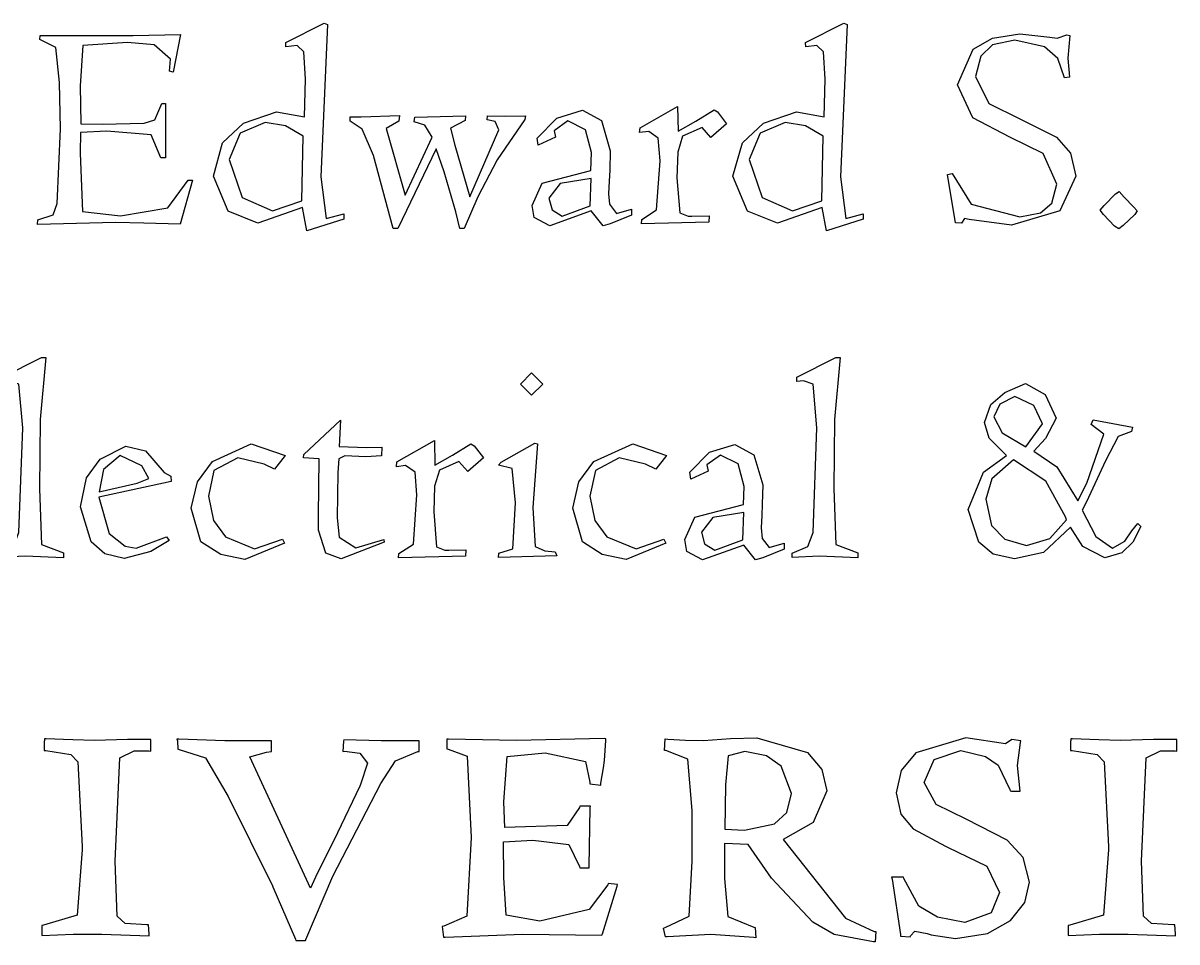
# Model space of a CAD drawing. Extents: x 0.2 to 80.8, y 0.5 to 18.5.
# Drawn here: x 17.62 to 35.84, y 3.62 to 18.13 of the extents above; entities that cross this region are included whole.
import ezdxf

# ---------------------------------------------------------------- set-up
doc = ezdxf.new("R2010")
doc.units = 0

msp = doc.modelspace()

# ---------------------------------------------------------------- linework, layer by layer
at = {"layer": 'Layer 1', "color": 7}
for points in [[(21.619077, 16.725903), (22.059608, 16.651555), (22.073895, 17.243427), (22.048925, 17.675987), (21.942397, 17.77815), (21.768037, 17.755395), (21.765127, 17.823922), (22.371551, 18.130045), (22.42579, 18.107291), (22.317047, 15.702231), (22.402772, 15.044478), (22.680055, 15.118826), (22.680055, 15.033101), (22.096649, 14.847099), (22.028122, 15.215928), (21.324596, 14.969866), (20.852679, 15.161093), (20.62107, 15.710698), (20.767744, 16.239682), (21.097551, 16.547508), (21.619077, 16.725903), (21.619077, 16.725903)], [(29.829881, 16.725903), (30.270412, 16.651555), (30.284699, 17.243427), (30.259729, 17.675987), (30.153202, 17.77815), (29.978841, 17.755395), (29.973021, 17.823922), (30.579445, 18.130045), (30.633684, 18.107291), (30.524941, 15.702231), (30.610666, 15.044478), (30.887949, 15.118826), (30.887949, 15.033101), (30.304543, 14.847099), (30.236016, 15.215928), (29.53249, 14.969866), (29.060573, 15.161093), (28.828964, 15.710698), (28.978809, 16.239682), (29.309976, 16.547508), (29.829881, 16.725903), (29.829881, 16.725903)], [(19.86595, 15.999623), (19.788692, 15.999623), (19.639665, 16.36359), (18.93938, 16.422955), (18.524779, 16.400201), (18.516312, 16.077145), (18.556264, 15.156132), (19.153957, 15.087605), (19.90405, 15.212356), (20.220756, 15.648256), (20.289283, 15.648256), (20.097725, 14.956107), (19.522786, 14.970395), (19.076699, 14.978861), (17.841096, 14.947376), (17.846917, 15.024634), (18.08997, 15.099313), (18.15304, 15.279163), (18.204633, 16.460262), (18.190081, 17.189188), (18.13432, 17.746499), (17.881313, 17.872606), (17.887134, 17.932666), (19.354246, 17.932666), (20.100635, 17.949864), (19.986335, 17.352171), (19.926275, 17.369369), (19.943473, 17.560927), (19.684644, 17.78655), (19.262701, 17.821277), (18.559175, 17.775504), (18.519223, 17.137859), (18.525043, 16.540166), (18.862387, 16.534345), (19.528871, 16.551543), (19.698667, 16.603037), (19.806154, 16.860311), (19.866215, 16.860311), (19.86595, 15.999623), (19.86595, 15.999623)], [(34.065326, 17.263536), (33.960919, 17.572912), (33.749579, 17.75437), (33.281631, 17.861229), (32.930852, 17.784268), (32.744726, 17.608089), (32.658273, 17.28629), (32.869543, 16.857698), (33.3618, 16.619805), (33.940972, 16.327408), (34.158922, 16.075355), (34.245507, 15.713344), (33.993822, 15.165657), (33.227391, 14.93547), (32.558261, 15.029926), (32.483913, 15.044213), (32.43814, 14.966955), (32.343684, 14.972776), (32.217743, 15.739273), (32.292091, 15.756471), (32.592392, 15.267521), (33.358889, 15.067232), (33.687468, 15.132286), (33.866876, 15.286791), (33.945205, 15.587667), (33.728181, 16.069241), (33.204373, 16.325589), (32.615179, 16.631612), (32.377815, 17.152146), (32.62057, 17.717295), (32.926767, 17.893309), (33.358625, 17.958595), (33.833287, 17.907001), (33.950497, 17.889804), (34.105013, 17.944043), (34.150786, 17.935576), (34.119301, 17.575214), (34.142055, 17.274913), (34.065326, 17.263536), (34.065326, 17.263536)], [(27.953723, 16.811628), (27.96219, 16.422691), (28.239473, 16.582764), (28.531308, 16.760034), (28.582901, 16.728549), (28.728687, 16.536991), (28.479979, 16.322414), (28.33975, 16.482487), (28.033627, 16.342258), (27.956369, 16.09355), (27.942081, 15.684504), (27.987854, 15.132584), (28.119352, 15.08099), (28.179412, 15.08099), (28.451139, 15.086811), (28.445318, 14.986799), (27.38434, 14.958224), (27.390161, 15.026751), (27.621076, 15.178357), (27.676176, 15.956231), (27.648659, 16.312922), (27.498905, 16.416605), (27.35312, 16.399408), (27.361586, 16.473755), (27.953723, 16.811628), (27.953723, 16.811628)], [(24.799365, 15.384732), (24.584788, 14.884141), (24.516261, 14.884141), (24.45038, 15.147136), (24.264378, 15.779225), (24.141347, 16.145408), (23.534922, 14.884141), (23.460575, 14.884141), (23.151806, 16.036664), (22.973742, 16.45669), (22.782978, 16.583028), (22.782978, 16.648645), (22.957338, 16.648645), (23.563762, 16.671399), (23.549474, 16.579853), (23.349185, 16.465553), (23.649487, 15.410132), (24.078376, 16.325324), (23.958983, 16.516915), (23.792362, 16.571386), (23.800828, 16.645734), (24.601721, 16.662932), (24.5959, 16.588584), (24.367036, 16.471374), (24.432917, 16.199647), (24.670248, 15.384467), (25.130623, 16.445445), (25.069868, 16.576281), (24.944621, 16.599961), (24.950441, 16.665843), (25.236456, 16.657376), (25.551045, 16.665843), (25.542843, 16.605782), (25.102312, 15.968137), (24.799365, 15.384732), (24.799365, 15.384732)], [(25.751599, 16.202558), (25.734401, 16.311301), (26.04899, 16.629198), (26.449304, 16.751832), (26.749606, 16.588849), (26.889835, 16.111277), (26.881368, 15.805154), (26.872902, 15.630794), (26.864435, 15.433415), (26.880178, 15.267224), (26.990376, 15.124647), (27.227707, 15.190528), (27.227707, 15.096072), (26.890364, 14.958753), (26.776064, 14.927268), (26.590062, 15.161688), (25.93813, 14.927268), (25.690414, 15.060915), (25.655026, 15.250324), (25.815099, 15.602219), (26.584506, 15.802508), (26.592973, 16.085612), (26.501427, 16.445974), (26.218323, 16.583293), (26.003746, 16.428776), (26.026501, 16.328764), (25.751599, 16.202558), (25.751599, 16.202558)], [(22.039499, 16.342787), (21.759901, 16.506927), (21.441806, 16.557364), (21.046817, 16.391172), (20.872688, 15.973958), (21.073904, 15.37266), (21.556106, 15.161688), (22.019391, 15.324671), (22.039499, 16.342787), (22.039499, 16.342787)], [(30.252949, 16.342787), (29.973351, 16.506927), (29.655256, 16.557364), (29.260267, 16.391172), (29.086138, 15.973958), (29.287354, 15.37266), (29.769556, 15.161688), (30.232841, 15.324671), (30.252949, 16.342787), (30.252949, 16.342787)], [(26.129159, 15.078609), (26.575246, 15.241592), (26.589533, 15.673392), (26.098401, 15.5962), (25.920403, 15.364623), (25.971103, 15.177662), (26.129159, 15.078609), (26.129159, 15.078609)], [(34.694504, 15.247413), (34.868864, 15.433415), (34.928925, 15.470721), (35.006183, 15.379175), (35.157789, 15.227569), (35.212029, 15.161688), (35.174722, 15.107449), (34.991631, 14.930178), (34.92575, 14.878584), (34.857223, 14.924357), (34.682863, 15.107449), (34.631269, 15.17333), (34.694504, 15.247413), (34.694504, 15.247413)], [(17.875492, 10.771727), (17.906977, 9.893841), (18.253052, 9.762343), (18.253052, 9.685085), (17.646628, 9.707839), (17.217739, 9.690641), (17.217739, 9.756522), (17.462908, 9.860933), (17.549526, 10.085399), (17.609586, 11.735603), (17.549526, 12.424842), (17.395009, 12.479081), (17.292087, 12.470615), (17.292087, 12.539142), (17.906977, 12.84791), (17.975504, 12.84791), (17.883959, 11.866836), (17.875492, 10.771727), (17.875492, 10.771727)], [(30.421753, 10.771727), (30.453239, 9.893841), (30.799313, 9.762343), (30.799313, 9.685085), (30.192889, 9.707839), (29.764, 9.690641), (29.764, 9.756522), (30.009169, 9.860933), (30.095787, 10.085399), (30.155847, 11.735603), (30.095787, 12.424842), (29.941271, 12.479081), (29.838348, 12.470615), (29.838348, 12.539142), (30.453239, 12.84791), (30.521766, 12.84791), (30.43022, 11.866836), (30.421753, 10.771727), (30.421753, 10.771727)], [(25.648676, 12.604758), (25.823036, 12.427488), (25.648676, 12.250217), (25.471405, 12.427488), (25.648676, 12.604758), (25.648676, 12.604758)], [(35.123393, 11.678188), (34.914604, 11.600302), (34.714348, 11.217814), (34.414046, 10.565882), (34.345519, 10.434384), (34.561783, 10.020741), (34.823092, 9.836691), (35.017924, 9.945038), (35.129214, 10.111328), (35.22367, 10.225628), (35.269443, 10.179855), (35.145717, 9.931015), (34.970187, 9.759937), (34.700325, 9.682174), (34.3564, 9.860569), (34.162692, 10.165567), (33.734366, 9.766609), (33.276075, 9.667887), (32.938442, 9.741991), (32.711587, 9.93032), (32.543974, 10.445761), (32.784976, 11.034888), (33.150398, 11.297983), (32.873379, 11.573546), (32.804323, 11.821328), (32.904092, 12.103253), (33.124237, 12.293972), (33.4507, 12.436219), (33.759468, 12.261859), (33.933828, 11.887209), (33.765024, 11.566799), (33.579022, 11.36651), (33.945139, 11.121605), (34.276728, 10.582815), (34.416957, 10.860098), (34.685773, 11.637972), (34.485484, 11.789578), (34.516969, 11.863926), (35.137681, 11.749626), (35.123393, 11.678188), (35.123393, 11.678188)], [(33.719251, 11.80122), (33.581635, 12.087498), (33.278721, 12.230109), (33.046351, 12.111774), (32.946933, 11.909699), (33.078861, 11.657386), (33.453081, 11.435037), (33.719251, 11.80122), (33.719251, 11.80122)], [(22.291118, 11.246389), (22.045056, 11.260676), (22.050876, 11.314916), (22.628461, 11.858369), (22.605707, 11.443768), (23.037506, 11.42657), (23.283569, 11.432391), (23.277748, 11.292162), (23.031686, 11.277874), (22.699898, 11.292162), (22.60197, 11.248572), (22.585599, 11.029166), (22.577132, 10.317174), (22.609576, 10.010092), (22.871613, 9.842512), (23.312144, 9.974009), (23.32061, 9.928236), (22.639838, 9.667887), (22.39963, 9.756886), (22.279476, 10.122705), (22.279476, 10.351569), (22.291118, 11.246389), (22.291118, 11.246389)], [(21.745018, 9.913684), (21.11584, 9.659156), (20.736527, 9.734595), (20.423691, 9.936439), (20.272085, 10.465605), (20.367727, 10.884092), (20.606022, 11.205246), (21.218763, 11.48372), (21.753485, 11.297718), (21.584681, 11.083141), (21.421698, 11.1604), (21.007096, 11.263322), (20.629603, 11.064191), (20.543812, 10.656898), (20.621955, 10.270342), (20.812959, 10.013763), (21.273002, 9.82743), (21.713533, 9.976126), (21.745018, 9.913684), (21.745018, 9.913684)], [(24.112772, 11.535314), (24.121238, 11.146377), (24.398521, 11.306449), (24.690356, 11.48372), (24.74195, 11.452235), (24.887735, 11.260676), (24.639027, 11.0461), (24.498798, 11.206172), (24.192676, 11.065943), (24.115418, 10.817235), (24.10113, 10.40819), (24.146903, 9.85627), (24.278401, 9.804676), (24.338461, 9.804676), (24.610188, 9.810497), (24.604367, 9.710485), (23.543389, 9.68191), (23.54921, 9.750437), (23.780125, 9.900951), (23.835224, 10.679917), (23.807708, 11.036608), (23.657954, 11.140291), (23.512168, 11.123093), (23.520635, 11.197441), (24.112772, 11.535314), (24.112772, 11.535314)], [(25.131152, 9.759168), (25.351285, 9.827695), (25.394147, 10.551329), (25.342553, 11.094783), (25.12242, 11.146377), (25.165283, 11.192149), (25.700005, 11.492451), (25.739957, 11.483985), (25.665609, 10.477246), (25.702916, 9.862355), (25.857432, 9.793828), (26.017505, 9.779541), (26.04608, 9.71366), (25.12242, 9.690906), (25.131152, 9.759168), (25.131152, 9.759168)], [(27.770632, 9.913684), (27.141453, 9.659156), (26.762141, 9.734595), (26.449304, 9.936439), (26.297698, 10.465605), (26.393341, 10.884092), (26.631635, 11.205246), (27.244376, 11.48372), (27.779098, 11.297718), (27.610294, 11.083141), (27.447311, 11.1604), (27.03271, 11.263322), (26.655216, 11.064191), (26.569425, 10.656898), (26.647568, 10.270342), (26.838572, 10.013763), (27.298616, 9.82743), (27.739146, 9.976126), (27.770632, 9.913684), (27.770632, 9.913684)], [(18.810793, 10.639965), (18.973776, 10.065026), (19.228999, 9.86477), (19.402665, 9.836162), (19.880237, 10.013432), (19.920189, 9.959193), (19.632455, 9.780765), (19.213753, 9.673178), (18.907701, 9.746228), (18.691764, 9.935909), (18.521604, 10.488359), (18.616825, 10.94691), (18.835102, 11.241924), (19.236507, 11.446414), (19.546499, 11.371702), (19.845577, 11.028902), (19.9485, 10.974662), (19.954321, 10.888937), (18.810793, 10.639965), (18.810793, 10.639965)], [(28.162479, 10.925979), (28.145281, 11.034723), (28.45987, 11.352619), (28.860184, 11.475253), (29.160486, 11.31227), (29.300715, 10.834698), (29.292249, 10.528575), (29.283782, 10.354215), (29.275315, 10.156836), (29.291058, 9.990645), (29.401257, 9.848068), (29.638588, 9.913949), (29.638588, 9.819493), (29.301244, 9.682174), (29.186944, 9.650689), (29.000943, 9.882464), (28.34901, 9.650689), (28.101294, 9.784336), (28.065906, 9.973745), (28.225979, 10.32564), (28.995386, 10.525929), (29.003853, 10.809033), (28.912307, 11.169395), (28.629204, 11.306714), (28.414627, 11.152197), (28.437381, 11.052185), (28.162479, 10.925979), (28.162479, 10.925979)], [(19.116651, 10.794481), (19.416953, 10.863008), (19.600044, 10.937356), (19.488886, 11.136885), (19.148136, 11.297718), (18.887886, 11.079272), (18.816349, 10.72569), (19.116651, 10.794481), (19.116651, 10.794481)], [(32.821257, 10.61139), (32.913398, 10.195399), (33.120831, 9.97725), (33.467633, 9.879289), (33.831897, 9.990083), (34.099722, 10.285424), (34.082524, 10.328286), (33.769787, 10.896709), (33.261787, 11.229191), (32.919185, 10.933189), (32.821257, 10.61139), (32.821257, 10.61139)], [(28.540039, 9.804941), (28.986126, 9.967924), (29.000413, 10.399723), (28.509281, 10.322531), (28.331283, 10.090955), (28.380992, 9.903994), (28.540039, 9.804941), (28.540039, 9.804941)], [(17.94984, 6.793457), (17.94984, 6.638941), (17.975504, 6.638941), (18.369072, 6.574548), (18.481652, 6.45876), (18.550179, 5.123145), (18.550179, 5.068905), (18.467364, 4.039413), (17.935552, 3.87934), (17.912798, 3.87643), (17.912798, 3.719003), (18.404658, 3.736201), (18.856566, 3.736201), (19.608775, 3.713446), (19.6056, 3.742021), (19.594223, 3.887807), (19.571469, 3.887807), (19.226155, 3.90679), (19.099718, 4.022215), (19.071143, 4.891635), (19.14549, 6.524641), (19.37204, 6.632591), (19.602954, 6.633384), (19.631529, 6.630474), (19.631529, 6.813565), (19.262701, 6.813565), (18.742266, 6.799278), (18.399102, 6.807745), (18.253317, 6.813565), (17.98159, 6.822032), (17.953015, 6.822032), (17.953015, 6.793457), (17.94984, 6.793457), (17.94984, 6.793457)], [(20.051952, 6.793457), (20.060418, 6.659049), (20.080527, 6.656139), (20.496617, 6.523847), (20.85258, 5.915306), (21.553196, 4.502433), (21.559017, 4.488145), (21.916468, 3.658678), (21.922289, 3.638569), (22.076806, 3.638569), (22.082626, 3.655767), (22.50887, 4.656685), (23.263989, 6.120887), (23.497385, 6.475164), (23.853216, 6.621478), (23.873324, 6.624389), (23.873324, 6.793193), (23.846866, 6.793193), (23.271927, 6.793193), (22.680055, 6.80748), (22.677144, 6.784726), (22.668678, 6.624653), (22.694342, 6.627564), (22.933922, 6.596773), (23.057615, 6.441562), (22.945961, 6.101308), (22.934584, 6.075643), (22.580042, 5.340632), (22.236878, 4.640016), (22.15671, 4.465656), (21.195744, 6.541839), (21.45874, 6.613276), (21.538908, 6.624653), (21.538908, 6.793457), (21.061336, 6.790547), (20.803897, 6.793457), (20.074706, 6.816211), (20.043221, 6.819122), (20.051952, 6.793457), (20.051952, 6.793457)], [(26.792733, 6.827853), (25.408435, 6.796368), (24.333169, 6.819122), (24.307505, 6.819122), (24.307505, 6.664605), (24.327613, 6.661695), (24.627915, 6.550041), (24.690886, 5.266019), (24.622359, 4.024861), (24.261997, 3.864788), (24.235803, 3.862142), (24.258557, 3.690428), (24.284221, 3.693338), (25.511093, 3.739111), (26.755162, 3.724823), (26.766539, 3.744932), (26.998314, 4.497141), (27.004135, 4.525716), (26.855439, 4.537093), (26.849618, 4.519895), (26.557915, 4.126262), (25.777263, 3.944957), (25.248097, 4.036502), (25.210791, 4.631285), (25.202324, 5.197492), (25.66852, 5.223157), (26.233735, 5.153803), (26.406442, 4.805645), (26.412263, 4.785537), (26.558048, 4.785537), (26.558048, 4.805645), (26.575246, 5.732215), (26.578156, 5.757879), (26.412263, 5.757879), (26.406442, 5.737771), (26.209063, 5.454667), (25.225343, 5.423182), (25.211056, 5.829317), (25.262649, 6.54713), (25.863253, 6.60428), (26.500898, 6.464051), (26.569425, 6.138085), (26.569425, 6.115331), (26.743785, 6.092577), (26.743785, 6.121152), (26.781091, 6.367214), (26.798289, 6.481514), (26.821043, 6.796103), (26.821043, 6.821767), (26.792733, 6.827853), (26.792733, 6.827853)], [(29.206259, 6.84214), (30.004109, 6.607257), (30.231758, 6.341409), (30.31301, 6.001296), (30.09453, 5.501895), (29.620861, 5.231888), (30.607491, 3.99364), (31.059398, 3.781973), (31.085063, 3.779063), (31.073686, 3.61608), (31.050932, 3.61608), (30.424961, 3.731504), (30.092877, 3.930669), (29.434826, 4.62348), (29.066295, 5.15754), (28.694556, 5.171828), (28.694556, 4.759872), (28.694556, 4.619643), (28.746149, 4.016129), (29.160751, 3.847325), (29.177949, 3.841505), (29.189326, 3.678521), (29.15784, 3.684342), (28.477068, 3.735936), (27.78783, 3.69863), (27.765075, 3.695719), (27.73068, 3.835948), (27.759255, 3.841769), (28.136815, 4.024861), (28.182587, 4.89428), (28.182587, 4.962807), (28.182587, 5.691998), (28.116111, 6.504532), (27.770632, 6.641586), (27.744967, 6.641586), (27.756344, 6.821767), (27.802117, 6.818857), (28.076754, 6.80457), (28.362768, 6.798749), (28.789012, 6.830234), (28.789012, 6.830234), (28.789012, 6.830234), (29.206259, 6.84214), (29.206259, 6.84214)], [(31.405738, 5.96981), (31.481487, 5.634861), (31.672801, 5.40099), (32.186522, 5.126055), (32.215097, 5.114678), (32.839248, 4.814707), (33.038744, 4.396864), (32.905725, 4.073709), (32.489734, 3.922202), (32.057174, 4.007332), (31.7661, 4.182552), (31.525858, 4.620172), (31.520037, 4.640281), (31.334036, 4.640281), (31.342502, 4.608795), (31.474, 3.733555), (31.474, 3.70789), (31.625606, 3.696513), (31.634073, 3.713711), (31.7026, 3.788059), (31.894158, 3.748107), (31.914266, 3.742286), (31.960039, 3.727998), (32.343155, 3.670849), (32.846834, 3.749033), (33.213269, 3.953225), (33.437078, 4.237883), (33.512877, 4.557466), (33.412368, 4.947139), (33.161444, 5.224943), (32.511959, 5.555473), (32.038587, 5.785594), (31.848385, 6.135968), (32.007862, 6.5002), (32.42888, 6.639205), (32.819934, 6.54584), (33.018106, 6.407431), (33.204108, 6.024314), (33.207019, 6.004206), (33.229773, 5.998385), (33.367091, 5.998385), (33.324229, 6.40161), (33.370002, 6.764882), (33.375823, 6.793457), (33.235594, 6.813565), (33.135581, 6.745038), (32.509313, 6.842405), (31.715233, 6.603354), (31.487312, 6.325749), (31.405738, 5.96981), (31.405738, 5.96981)], [(34.162428, 6.793457), (34.162428, 6.638941), (34.188092, 6.638941), (34.580568, 6.574548), (34.69424, 6.45876), (34.762767, 5.123145), (34.762767, 5.068905), (34.679952, 4.039413), (34.14814, 3.87934), (34.125386, 3.87643), (34.125386, 3.719003), (34.617246, 3.736201), (35.069154, 3.736201), (35.821363, 3.713446), (35.818453, 3.742021), (35.809986, 3.887807), (35.787232, 3.887807), (35.441554, 3.90679), (35.31257, 4.022215), (35.281085, 4.891635), (35.355433, 6.524641), (35.583073, 6.632591), (35.812897, 6.633384), (35.841472, 6.630474), (35.841472, 6.813565), (35.472643, 6.813565), (34.952208, 6.799278), (34.609044, 6.807745), (34.463259, 6.813565), (34.191532, 6.822032), (34.165867, 6.822032), (34.165867, 6.793457), (34.162428, 6.793457), (34.162428, 6.793457)], [(28.700112, 5.395136), (29.00888, 5.383759), (29.486056, 5.483837), (29.677638, 5.658793), (29.755269, 5.961344), (29.589011, 6.39139), (29.360689, 6.556172), (29.017347, 6.622007), (28.753524, 6.55305), (28.708578, 6.095752), (28.700112, 5.395136), (28.700112, 5.395136)]]:
    msp.add_lwpolyline(points, dxfattribs=at)

doc.saveas('drawing.dxf')
